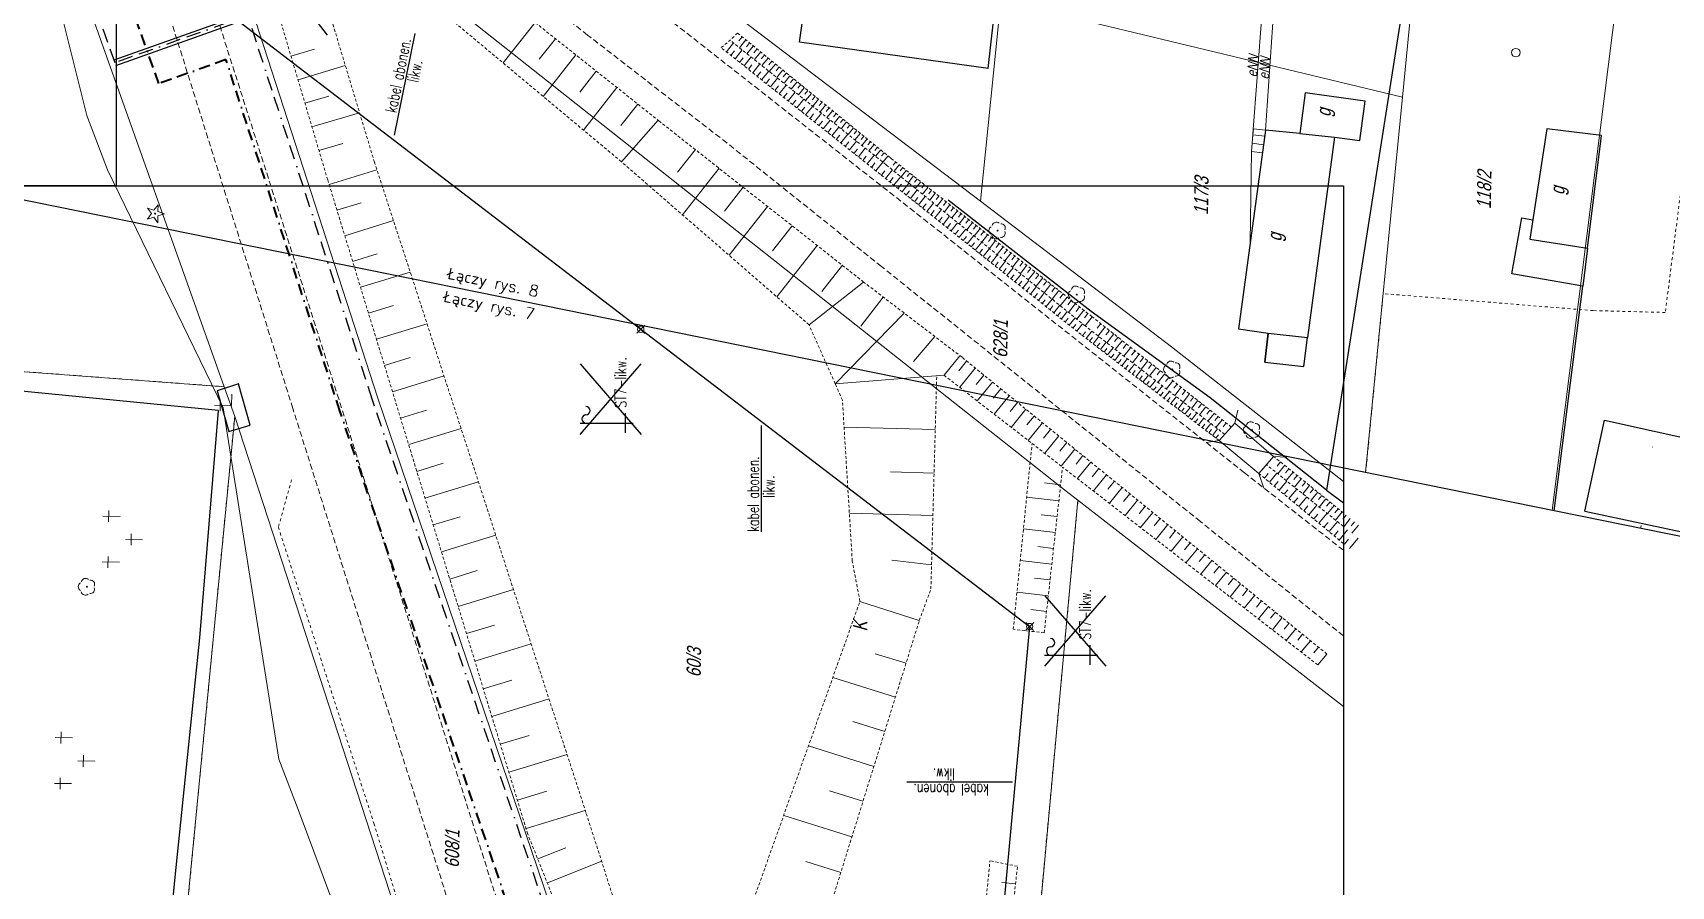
# Model space of a CAD drawing. Header units: millimetres. Extents: x 4848043 to 9699780, y 5827542 to 11659147.
# Drawn here: x 4849256.3 to 4849542.7, y 5829404.8 to 5829553.8 of the extents above; entities that cross this region are included whole.
import ezdxf
from ezdxf.enums import TextEntityAlignment as Align

# ---------------------------------------------------------------- set-up
doc = ezdxf.new("R2010")
doc.units = ezdxf.units.MM
doc.header["$MEASUREMENT"] = 0
for name, pattern in [('0', [0]), ('BORDER', [1.75, 0.5, -0.25, 0.5, -0.25, 0, -0.25]), ('GUZ', [1, 0.5, -0.5]), ('KOR', [1, 0.5, -0.5]), ('KOU', [1.5, 1, -0.5]), ('SCH', [0]), ('UPE', [0]), ('UPW', [0]), ('WSQ', [0.85, 0.5, -0.35])]:
    doc.linetypes.add(name, pattern=pattern)
doc.layers.get('0').update_dxf_attribs({"lineweight": 18})
for name, color, linetype, lineweight in [('EBTPO_L_6', 9, '0', 18), ('EBUOA_T_1', 251, '0', 25), ('EBUPP_L_3', 6, '0', 25), ('EDZPD_L_0', 251, '0', 18), ('EDZTD_T_0', 7, '0', 25), ('EUZOU_T_0', 251, '0', 18), ('EUZPU_L_3', 250, 'KOR', 18), ('EUZPU_L_4', 251, 'GUZ', 18), ('SDRPK_L_1', 7, 'KOU', 18), ('SDRPK_L_1_nowa_powiatówka', 7, 'KOU', 18), ('SDRPT_L_2', 7, '0', 18), ('SZAPM_T_0', 251, '0', 18), ('SZCTC_T_0', 251, '0', 18), ('SZZPZ_T_0', 251, '0', 15), ('TEL kable doziemne proj.', 32, 'BORDER', 30), ('TEL rury', 6, 'Continuous', 30), ('TES kable doziemne proj.', 4, 'BORDER', 40), ('UEEOO_T_0', 251, '0', 18), ('UEEPON_L_0', 14, 'UPE', 18), ('UKKPA_T_4', 251, '0', 18), ('UTTPA_T_2', 34, '0', 18), ('UWWPO_L_0', 162, 'UPW', 18), ('WUKPS_L_1', 251, '0', 18), ('WUKPS_L_2', 251, '0', 18)]:
    doc.layers.add(name, color=color, linetype=linetype, lineweight=lineweight)
for name, color, linetype in [('NR-RYS @ 1', 7, 'Continuous'), ('SZOPO_L_0', 251, 'BGS'), ('TES kable napow. likw.', 9, 'LIN_NAPOW_LIKW'), ('TES rury', 6, 'Continuous'), ('TES zakończenia likwidowane', 9, 'Continuous')]:
    doc.layers.add(name, color=color, linetype=linetype)
doc.layers.add('RYS layout', color=7, linetype='Continuous', lineweight=30, plot=False)
doc.styles.add('ROMANS', font='simplex.shx')
doc.styles.add('Simplex2', font='simplex.shx', dxfattribs={"width": 0.7})
doc.styles.get("Standard").update_dxf_attribs({"font": 'txt', "width": 0.8, "oblique": 15})
doc.linetypes.add('BGS', pattern='A,2.5,[133,ltypeshp.shx,S=0.2,R=0,X=0,Y=0],2.5', length=5)
doc.linetypes.add('LIN_NAPOW_LIKW', pattern='A,0.0001,[131,ltypeshp.shx,S=0.1,R=20,X=0.34023,Y=-0.12817],-0.1,[131,ltypeshp.shx,S=0.1,R=200,X=0.35977,Y=0.12817],-0.3,[135,l_napow.shx,S=0.1,R=0,X=-0.4,Y=0],-0.2,[135,l_napow.shx,S=0.1,R=180,X=0.2,Y=0],-0.2', length=0.8001)

# ---------------------------------------------------------------- blocks, each defined once
blk = doc.blocks.new('KRZ')
at = {"color": 0}
for p, q in [((0, 1.5), (0, 0)), ((-0.5, 1), (0.5, 1)), ((0, 0), (1, 0))]:
    blk.add_line(p, q, dxfattribs=at)
blk = doc.blocks.new('CHR')
at = {"color": 0}
for p, q in [((-2.030695, 1.50943), (-2.030695, 0.00943)), ((1.969305, 1.50943), (1.969305, 0.00943)), ((-2.530695, 1.00943), (-1.530695, 1.00943)), ((1.469305, 1.00943), (2.469305, 1.00943)), ((-0.530695, -0.99057), (0.469305, -0.99057)), ((-0.030695, -0.49057), (-0.030695, -1.99057))]:
    blk.add_line(p, q, dxfattribs=at)
blk = doc.blocks.new('DIG')
at = {"color": 0}
for p, q in [((-0.78225, -0.26495), (-0.3012, 0.09375)), ((-0.4937, 0.6621), (-0.0039, 0.31545)), ((-0.3012, 0.09375), (-0.4937, 0.6621)), ((-0.0039, 0.31545), (0.4771, 0.67415)), ((0.4771, 0.67415), (0.2988, 0.1012)), ((0.2988, 0.1012), (0.7886, -0.24545)), ((-0.18225, -0.2575), (-0.78225, -0.26495)), ((0.01025, -0.82585), (-0.18225, -0.2575)), ((0.1886, -0.2529), (0.01025, -0.82585)), ((0.7886, -0.24545), (0.1886, -0.2529))]:
    blk.add_line(p, q, dxfattribs=at)
blk.add_circle((0, 0), 0.045, dxfattribs=at)
blk = doc.blocks.new('DLI')
at = {"color": 0}
blk.add_circle((0, 0), 0.045, dxfattribs=at)
for centre, start, end in [((-0.357, 0.116), 102.488, 221.918), ((0, 0.375), 30.487, 149.918), ((0.357, 0.116), -41.514, 77.916), ((-0.22, -0.303), 174.489, 293.916), ((0.22, -0.303), -113.512, 5.915)]:
    blk.add_arc(centre, 0.375, start, end, dxfattribs=at)
blk = doc.blocks.new('UKK')
at = {"color": 0}
blk.add_circle((0, 0), 0.375, dxfattribs=at)
blk = doc.blocks.new('SLS')
at = {"color": 0}
blk.add_circle((0, 0), 0.25, dxfattribs=at)
blk.add_circle((0, 0), 0.25, dxfattribs=at)

msp = doc.modelspace()

# ---------------------------------------------------------------- linework, layer by layer
at = {"layer": 'EBTPO_L_6', "linetype": '0'}
for p, q in [((4849469.41, 5829534.56), (4849469.54, 5829536)), ((4849469.54, 5829536), (4849469.62, 5829537.08)), ((4849469.62, 5829537.08), (4849469.62, 5829537.08)), ((4849469.29, 5829533.12), (4849469.41, 5829534.56))]:
    msp.add_line(p, q, dxfattribs=at)
at = {"layer": 'EBTPO_L_6', "linetype": 'SCH'}
for p, q in [((4849469.54, 5829536), (4849471.6, 5829535.82)), ((4849469.62, 5829537.08), (4849471.74, 5829536.84)), ((4849471.2, 5829532.91), (4849469.29, 5829533.12)), ((4849471.39, 5829534.29), (4849469.41, 5829534.56))]:
    msp.add_line(p, q, dxfattribs=at)
at = {"layer": 'EBUPP_L_3', "linetype": '0'}
for p, q in [((4849390.32, 5829552.2), (4849392.45, 5829567.52)), ((4849423.26, 5829547.63), (4849424.97, 5829563)), ((4849423.26, 5829547.63), (4849390.32, 5829552.2)), ((4849478.69, 5829543.34), (4849477.75, 5829536.27)), ((4849489.15, 5829541.93), (4849478.69, 5829543.34)), ((4849488.23, 5829535.04), (4849489.15, 5829541.93)), ((4849471.74, 5829536.84), (4849467.02, 5829502.14)), ((4849477.75, 5829536.27), (4849471.74, 5829536.84)), ((4849477.75, 5829536.27), (4849483.8, 5829535.64)), ((4849483.8, 5829535.64), (4849479.11, 5829500.62)), ((4849483.8, 5829535.64), (4849488.23, 5829535.04)), ((4849520.93, 5829537.1), (4849517.96, 5829517.79)), ((4849530.45, 5829535.93), (4849520.93, 5829537.1)), ((4849528.04, 5829516.23), (4849530.45, 5829535.93)), ((4849517.96, 5829517.79), (4849528.04, 5829516.23)), ((4849467.02, 5829502.14), (4849472.22, 5829501.42)), ((4849472.22, 5829501.42), (4849471.65, 5829496.33)), ((4849471.65, 5829496.33), (4849472.22, 5829501.42)), ((4849472.22, 5829501.42), (4849479.11, 5829500.62)), ((4849478.42, 5829495.57), (4849479.11, 5829500.62)), ((4849471.65, 5829496.33), (4849478.42, 5829495.57)), ((4849527.54, 5829470.33), (4849530.98, 5829486.19)), ((4849530.98, 5829486.19), (4849552.98, 5829481.3)), ((4849527.54, 5829470.33), (4849549.58, 5829465.58))]:
    msp.add_line(p, q, dxfattribs=at)
at = {"layer": 'EDZPD_L_0', "linetype": '0'}
for p, q in [((4849289.75, 5829492.04), (4849240.62, 5829630.04)), ((4849501.31, 5829599.96), (4849495.68, 5829542.59)), ((4849282.22, 5829595.99), (4849316.61, 5829490.02)), ((4849283.09, 5829595.3), (4849436.9, 5829473.81)), ((4849537.17, 5829591.8), (4849521.86, 5829470.42)), ((4849421.93, 5829524.43), (4849370.12, 5829563.8)), ((4849425.47, 5829559.51), (4849421.93, 5829524.43)), ((4849495.68, 5829542.59), (4849425.47, 5829559.51)), ((4849489.25, 5829477.03), (4849495.68, 5829542.59)), ((4849455.34, 5829499.03), (4849421.93, 5829524.43)), ((4849161.3, 5829501.71), (4849289.75, 5829492.04)), ((4849485.36, 5829475.49), (4849455.34, 5829499.03)), ((4849289.75, 5829492.04), (4849291.59, 5829486.85)), ((4849316.61, 5829490.02), (4849414.08, 5829203.46)), ((4849291.59, 5829486.85), (4849256.76, 5829127.13)), ((4849291.59, 5829486.85), (4849354.48, 5829294.09)), ((4849414.08, 5829203.46), (4849438.96, 5829472.23)), ((4849436.9, 5829473.81), (4849438.96, 5829472.23)), ((4849438.96, 5829472.23), (4849485.36, 5829436.18))]:
    msp.add_line(p, q, dxfattribs=at)
at = {"layer": 'EUZPU_L_3', "linetype": 'KOR'}
for p, q in [((4849301.52, 5829475.79), (4849299.21, 5829467.51)), ((4849299.21, 5829467.51), (4849315.91, 5829415.8)), ((4849315.91, 5829415.8), (4849328.42, 5829374.87))]:
    msp.add_line(p, q, dxfattribs=at)
at = {"layer": 'EUZPU_L_4', "linetype": 'GUZ'}
for p, q in [((4849544.25, 5829525.56), (4849541.62, 5829505.01)), ((4849492.31, 5829508.29), (4849489.25, 5829477.03)), ((4849529.04, 5829505.33), (4849492.31, 5829508.29)), ((4849541.62, 5829505.01), (4849529.04, 5829505.33)), ((4849289.75, 5829492.04), (4849161.3, 5829501.71)), ((4849256.76, 5829127.13), (4849291.59, 5829486.85)), ((4849539.36, 5829481.54), (4849539.36, 5829481.48)), ((4849414.08, 5829203.46), (4849438.96, 5829472.23)), ((4849537.31, 5829467.29), (4849537.44, 5829468.2))]:
    msp.add_line(p, q, dxfattribs=at)
at = {"layer": 'RYS layout'}
for points in [[(4849270.89, 5829527.13), (4848660.89, 5829527.13), (4848660.89, 5829812.13), (4849270.89, 5829812.13)], [(4849812.06, 5829411.56), (4849214.23, 5829532.82), (4849270.89, 5829812.13), (4849868.72, 5829690.87)], [(4849200.36, 5829127.13), (4849200.36, 5829527.13), (4849485.36, 5829527.13), (4849485.36, 5829127.13)]]:
    msp.add_lwpolyline(points, close=True, dxfattribs=at)
at = {"layer": 'SDRPK_L_1', "linetype": 'KOU'}
for p, q in [((4849353.27, 5829553.44), (4849317.78, 5829582.07)), ((4849415.09, 5829518.89), (4849353.66, 5829567.07)), ((4849377.6, 5829534.62), (4849353.27, 5829553.44)), ((4849404.62, 5829513.03), (4849377.6, 5829534.62)), ((4849468.07, 5829477), (4849415.09, 5829518.89)), ((4849430.93, 5829492.02), (4849404.62, 5829513.03)), ((4849460.37, 5829468.49), (4849430.93, 5829492.02)), ((4849485.36, 5829463.49), (4849468.07, 5829477)), ((4849485.36, 5829448.53), (4849460.37, 5829468.49))]:
    msp.add_line(p, q, dxfattribs=at)
at = {"layer": 'SDRPK_L_1_nowa_powiatówka', "linetype": 'KOU'}
for p, q in [((4849278.48, 5829587.96), (4849309.51, 5829490.71)), ((4849301.74, 5829488.25), (4849271.04, 5829585.91)), ((4849309.51, 5829490.71), (4849340.63, 5829392.22)), ((4849333.07, 5829388.91), (4849301.74, 5829488.25))]:
    msp.add_line(p, q, dxfattribs=at)
at = {"layer": 'SDRPT_L_2', "linetype": '0'}
for p, q in [((4849466.38, 5829485.69), (4849466.92, 5829487.94)), ((4849466.38, 5829485.69), (4849463.65, 5829482.62)), ((4849473.16, 5829479.88), (4849466.38, 5829485.69)), ((4849463.65, 5829482.62), (4849461.38, 5829482.28)), ((4849463.65, 5829482.62), (4849470.58, 5829476.89)), ((4849470.58, 5829476.89), (4849473.16, 5829479.88)), ((4849473.16, 5829479.88), (4849475.5, 5829479.72)), ((4849470.58, 5829476.89), (4849471.46, 5829474.33))]:
    msp.add_line(p, q, dxfattribs=at)
at = {"layer": 'SZOPO_L_0', "linetype": 'BGS'}
for p, q in [((4849495.66, 5829558.34), (4849486.77, 5829501.71)), ((4849441.25, 5829505.2), (4849416.27, 5829524.61)), ((4849514.81, 5829511.77), (4849516.53, 5829521.52)), ((4849516.53, 5829521.52), (4849518.48, 5829521.16)), ((4849528.04, 5829516.23), (4849527.2, 5829509.61)), ((4849527.2, 5829509.61), (4849514.81, 5829511.77)), ((4849522.2, 5829470.35), (4849527.2, 5829509.61)), ((4849462.08, 5829490.08), (4849441.25, 5829505.2)), ((4849486.77, 5829501.71), (4849482.43, 5829473.98)), ((4849288.77, 5829487.9), (4849238.21, 5829492.84)), ((4849292.24, 5829492.54), (4849288.53, 5829491.32)), ((4849294.29, 5829485.32), (4849292.24, 5829492.54)), ((4849288.53, 5829491.32), (4849290.57, 5829484.24)), ((4849482.43, 5829473.98), (4849462.08, 5829490.08)), ((4849285.46, 5829448.19), (4849288.77, 5829487.9)), ((4849290.57, 5829484.24), (4849294.29, 5829485.32)), ((4849482.43, 5829473.98), (4849485.36, 5829471.75)), ((4849281.16, 5829406.36), (4849285.46, 5829448.19)), ((4849276.88, 5829360.45), (4849281.16, 5829406.36))]:
    msp.add_line(p, q, dxfattribs=at)
at = {"layer": 'TEL kable doziemne proj.', "ltscale": 5}
for p, q in [((4849363.28, 5829502.78), (4849361.84, 5829501.39)), ((4849363.25, 5829501.36), (4849361.86, 5829502.8)), ((4849431.24, 5829450.86), (4849429.8, 5829449.47)), ((4849431.22, 5829449.44), (4849429.83, 5829450.88))]:
    msp.add_line(p, q, dxfattribs=at)
msp.add_lwpolyline([(4849411.83, 5829222.49), (4849405.57, 5829225.36), (4849315.67, 5829489.71), (4849293.86, 5829556.88), (4849270.67, 5829548.62), (4849241.47, 5829630.64), (4849213.15, 5829653.85), (4849208.31, 5829656.84), (4849204.7, 5829660.61), (4849200.15, 5829663.7), (4849206.26, 5829690.76)], dxfattribs=at)
at = {"layer": 'TEL rury'}
for p, q in [((4849270.5, 5829549.1), (4849293.7, 5829557.35)), ((4849270.83, 5829548.15), (4849294.03, 5829556.41))]:
    msp.add_line(p, q, dxfattribs=at)
at = {"layer": 'TES kable doziemne proj.', "ltscale": 4}
msp.add_lwpolyline([(4849404.8, 5829222.25), (4849399.46, 5829224.7), (4849309.97, 5829487.81), (4849290.06, 5829549.16), (4849278.33, 5829544.98), (4849246.56, 5829634.22), (4849216.65, 5829658.75), (4849212.11, 5829661.55), (4849208.59, 5829665.22), (4849206.9, 5829666.36), (4849209.94, 5829679.83), (4849199.26, 5829683.74), (4849187.77, 5829687.27), (4849185.37, 5829689.08), (4849178.32, 5829690.8)], dxfattribs=at)
at = {"layer": 'TES kable napow. likw.', "ltscale": 5}
for p, q in [((4849291.87, 5829556.17), (4849362.56, 5829502.08)), ((4849362.56, 5829502.08), (4849430.52, 5829450.16)), ((4849430.52, 5829450.16), (4849422.47, 5829364.19))]:
    msp.add_line(p, q, dxfattribs=at)
at = {"layer": 'TES rury', "linetype": 'Continuous'}
for p, q in [((4849297.82, 5829566.34), (4849307.76, 5829553.46)), ((4849323.06, 5829553.74), (4849319.46, 5829535.97)), ((4849351.98, 5829483.72), (4849362.62, 5829496.03)), ((4849351.98, 5829496.03), (4849362.62, 5829483.72)), ((4849383.62, 5829485.24), (4849383.62, 5829466.68)), ((4849433.18, 5829443.21), (4849443.82, 5829455.51)), ((4849433.18, 5829455.51), (4849443.82, 5829443.21)), ((4849409.05, 5829423.05), (4849427.53, 5829423.05))]:
    msp.add_line(p, q, dxfattribs=at)
at = {"layer": 'TES zakończenia likwidowane', "color": 0, "linetype": 'Continuous'}
for p, q in [((4849359.84, 5829487.4), (4849359.84, 5829483.98)), ((4849351.94, 5829485.69), (4849361.24, 5829485.69)), ((4849441.05, 5829446.89), (4849441.05, 5829443.47)), ((4849433.14, 5829445.18), (4849442.45, 5829445.18))]:
    msp.add_line(p, q, dxfattribs=at)
for centre, start, end in [((4849352.98, 5829486.41), 90, 270), ((4849352.98, 5829487.85), 270, 90), ((4849434.18, 5829445.9), 90, 270), ((4849434.18, 5829447.34), 270, 90)]:
    msp.add_arc(centre, 0.721, start, end, dxfattribs=at)
at = {"layer": 'UEEPON_L_0', "linetype": 'UPE'}
for p, q in [((4849471.63, 5829563.61), (4849469.29, 5829533.12)), ((4849471.74, 5829536.84), (4849473.57, 5829563.47)), ((4849469.29, 5829533.12), (4849469.09, 5829517.3))]:
    msp.add_line(p, q, dxfattribs=at)
at = {"layer": 'UWWPO_L_0', "linetype": 'UPW'}
for p, q in [((4849265.73, 5829539.42), (4849257.62, 5829571.79)), ((4849269.36, 5829529.93), (4849265.73, 5829539.42)), ((4849289.54, 5829488.38), (4849269.36, 5829529.93)), ((4849299.31, 5829427), (4849289.54, 5829488.38)), ((4849302.65, 5829418.18), (4849299.31, 5829427)), ((4849323.73, 5829362.09), (4849302.65, 5829418.18))]:
    msp.add_line(p, q, dxfattribs=at)
at = {"layer": 'WUKPS_L_1', "linetype": '0'}
for p, q in [((4849344.11, 5829555.62), (4849338.5, 5829548.58)), ((4849347.64, 5829552.82), (4849344.82, 5829549.25)), ((4849380.27, 5829553.15), (4849379.7, 5829552.44)), ((4849380.92, 5829552.6), (4849379.8, 5829551.24)), ((4849301.42, 5829549.78), (4849305.54, 5829551.01)), ((4849351.21, 5829549.97), (4849345.48, 5829542.75)), ((4849377.52, 5829550.52), (4849378.75, 5829552.08)), ((4849378.29, 5829549.91), (4849378.91, 5829550.7)), ((4849379.06, 5829549.3), (4849380.29, 5829550.85)), ((4849380.6, 5829548.07), (4849381.83, 5829549.63)), ((4849381.57, 5829552.07), (4849381.02, 5829551.4)), ((4849382.22, 5829551.54), (4849381.12, 5829550.2)), ((4849382.87, 5829551.03), (4849382.32, 5829550.34)), ((4849383.52, 5829550.5), (4849382.42, 5829549.16)), ((4849384.18, 5829549.96), (4849383.62, 5829549.29)), ((4849302.65, 5829545.66), (4849310.91, 5829548.11)), ((4849354.78, 5829547.13), (4849351.89, 5829543.48)), ((4849379.83, 5829548.68), (4849380.45, 5829549.47)), ((4849381.37, 5829547.47), (4849381.98, 5829548.24)), ((4849382.14, 5829546.86), (4849383.37, 5829548.4)), ((4849382.91, 5829546.25), (4849383.52, 5829547.02)), ((4849383.68, 5829545.63), (4849384.91, 5829547.17)), ((4849384.81, 5829549.43), (4849383.72, 5829548.11)), ((4849385.46, 5829548.92), (4849384.91, 5829548.25)), ((4849386.09, 5829548.39), (4849385.02, 5829547.09)), ((4849386.74, 5829547.88), (4849386.21, 5829547.23)), ((4849387.37, 5829547.37), (4849386.31, 5829546.05)), ((4849388, 5829546.84), (4849387.47, 5829546.18)), ((4849358.39, 5829544.28), (4849352.52, 5829536.87)), ((4849384.45, 5829545.02), (4849385.06, 5829545.79)), ((4849385.22, 5829544.4), (4849386.44, 5829545.94)), ((4849385.99, 5829543.79), (4849386.6, 5829544.56)), ((4849386.75, 5829543.18), (4849387.98, 5829544.72)), ((4849388.63, 5829546.32), (4849387.59, 5829545.04)), ((4849389.26, 5829545.81), (4849388.75, 5829545.16)), ((4849389.89, 5829545.3), (4849388.85, 5829544.02)), ((4849390.52, 5829544.79), (4849390.01, 5829544.16)), ((4849391.16, 5829544.28), (4849390.11, 5829543.02)), ((4849303.85, 5829541.54), (4849308.01, 5829542.76)), ((4849362.02, 5829541.4), (4849359.05, 5829537.65)), ((4849387.52, 5829542.56), (4849388.14, 5829543.33)), ((4849388.29, 5829541.95), (4849389.52, 5829543.49)), ((4849389.06, 5829541.34), (4849389.68, 5829542.1)), ((4849389.83, 5829540.72), (4849391.06, 5829542.26)), ((4849391.77, 5829543.77), (4849391.25, 5829543.14)), ((4849392.4, 5829543.26), (4849391.37, 5829542.01)), ((4849391.37, 5829539.51), (4849392.6, 5829541.03)), ((4849393.01, 5829542.75), (4849392.52, 5829542.13)), ((4849393.64, 5829542.25), (4849392.64, 5829541.01)), ((4849394.25, 5829541.74), (4849393.76, 5829541.13)), ((4849394.86, 5829541.23), (4849393.88, 5829540.03)), ((4849305.08, 5829537.41), (4849313.4, 5829539.89)), ((4849365.59, 5829538.57), (4849359.16, 5829531.33)), ((4849366.12, 5829538.14), (4849365.59, 5829538.57)), ((4849390.6, 5829540.11), (4849391.21, 5829540.88)), ((4849392.14, 5829538.9), (4849392.75, 5829539.67)), ((4849392.91, 5829538.29), (4849394.14, 5829539.82)), ((4849393.68, 5829537.67), (4849394.29, 5829538.44)), ((4849394.45, 5829537.06), (4849395.65, 5829538.6)), ((4849395.49, 5829540.74), (4849394.98, 5829540.13)), ((4849396.1, 5829540.25), (4849395.1, 5829539.03)), ((4849396.71, 5829539.74), (4849396.22, 5829539.15)), ((4849397.31, 5829539.25), (4849396.34, 5829538.05)), ((4849397.92, 5829538.76), (4849397.45, 5829538.17)), ((4849398.53, 5829538.27), (4849397.57, 5829537.08)), ((4849395.22, 5829536.45), (4849395.81, 5829537.21)), ((4849395.97, 5829535.83), (4849397.19, 5829537.37)), ((4849396.73, 5829535.24), (4849397.35, 5829535.99)), ((4849397.5, 5829534.62), (4849398.73, 5829536.14)), ((4849399.14, 5829537.76), (4849398.65, 5829537.18)), ((4849399.73, 5829537.26), (4849398.79, 5829536.1)), ((4849400.34, 5829536.77), (4849399.87, 5829536.2)), ((4849400.93, 5829536.3), (4849399.99, 5829535.14)), ((4849401.53, 5829535.81), (4849401.06, 5829535.24)), ((4849402.14, 5829535.32), (4849401.2, 5829534.18)), ((4849306.31, 5829533.27), (4849310.49, 5829534.52)), ((4849372.1, 5829533.46), (4849368.97, 5829529.49)), ((4849398.27, 5829534.01), (4849398.89, 5829534.78)), ((4849399.04, 5829533.4), (4849400.27, 5829534.93)), ((4849399.81, 5829532.78), (4849400.43, 5829533.55)), ((4849400.58, 5829532.17), (4849401.79, 5829533.71)), ((4849402.1, 5829530.96), (4849403.33, 5829532.48)), ((4849402.73, 5829534.83), (4849402.26, 5829534.28)), ((4849403.32, 5829534.36), (4849402.4, 5829533.22)), ((4849403.91, 5829533.87), (4849403.44, 5829533.32)), ((4849404.5, 5829533.4), (4849403.58, 5829532.28)), ((4849405.07, 5829532.91), (4849404.62, 5829532.36)), ((4849308.08, 5829527.34), (4849316.45, 5829529.91)), ((4849376.24, 5829530.18), (4849369.86, 5829522.06)), ((4849401.35, 5829531.57), (4849401.94, 5829532.32)), ((4849402.87, 5829530.35), (4849403.48, 5829531.12)), ((4849403.64, 5829529.73), (4849404.85, 5829531.27)), ((4849404.6, 5829528.98), (4849405.22, 5829529.73)), ((4849405.78, 5829532.34), (4849404.85, 5829531.27)), ((4849405.33, 5829528.38), (4849406.54, 5829529.9)), ((4849406.45, 5829531.8), (4849405.78, 5829532.34)), ((4849407.11, 5829531.29), (4849406.66, 5829530.72)), ((4849407.72, 5829530.8), (4849406.84, 5829529.68)), ((4849408.35, 5829530.31), (4849407.9, 5829529.74)), ((4849408.96, 5829529.82), (4849408.06, 5829528.67)), ((4849380.46, 5829526.87), (4849377.19, 5829522.7)), ((4849406.06, 5829527.81), (4849406.66, 5829528.56)), ((4849406.77, 5829527.24), (4849407.98, 5829528.74)), ((4849407.5, 5829526.66), (4849408.1, 5829527.41)), ((4849408.23, 5829526.09), (4849409.42, 5829527.57)), ((4849409.59, 5829529.33), (4849409.14, 5829528.76)), ((4849410.22, 5829528.84), (4849409.3, 5829527.67)), ((4849410.85, 5829528.34), (4849410.38, 5829527.75)), ((4849411.48, 5829527.83), (4849410.54, 5829526.67)), ((4849412.12, 5829527.34), (4849411.65, 5829526.75)), ((4849412.75, 5829526.85), (4849411.81, 5829525.65)), ((4849309.44, 5829522.89), (4849313.66, 5829524.18)), ((4849408.94, 5829525.5), (4849409.54, 5829526.25)), ((4849409.67, 5829524.93), (4849410.86, 5829526.42)), ((4849410.38, 5829524.35), (4849410.98, 5829525.1)), ((4849411.11, 5829523.78), (4849412.28, 5829525.26)), ((4849411.82, 5829523.23), (4849412.42, 5829523.96)), ((4849412.53, 5829522.65), (4849413.7, 5829524.11)), ((4849413.38, 5829526.34), (4849412.91, 5829525.75)), ((4849414.03, 5829525.85), (4849413.07, 5829524.62)), ((4849414.66, 5829525.34), (4849414.19, 5829524.72)), ((4849415.31, 5829524.82), (4849414.33, 5829523.6)), ((4849415.94, 5829524.31), (4849415.47, 5829523.7)), ((4849416.59, 5829523.8), (4849415.61, 5829522.56)), ((4849310.82, 5829518.41), (4849319.35, 5829521.04)), ((4849384.72, 5829523.53), (4849378.01, 5829514.99)), ((4849413.24, 5829522.08), (4849413.84, 5829522.81)), ((4849413.97, 5829521.51), (4849415.12, 5829522.97)), ((4849414.68, 5829520.94), (4849415.26, 5829521.67)), ((4849415.39, 5829520.38), (4849416.54, 5829521.82)), ((4849417.24, 5829523.29), (4849416.75, 5829522.68)), ((4849417.9, 5829522.78), (4849416.91, 5829521.52)), ((4849418.55, 5829522.27), (4849418.06, 5829521.64)), ((4849419.22, 5829521.75), (4849418.19, 5829520.47)), ((4849419.87, 5829521.24), (4849419.36, 5829520.59)), ((4849389.02, 5829520.13), (4849385.59, 5829515.75)), ((4849416.1, 5829519.81), (4849416.68, 5829520.54)), ((4849416.79, 5829519.26), (4849417.94, 5829520.68)), ((4849417.5, 5829518.68), (4849418.08, 5829519.39)), ((4849418.21, 5829518.13), (4849419.34, 5829519.55)), ((4849418.92, 5829517.56), (4849419.48, 5829518.27)), ((4849420.54, 5829520.71), (4849419.52, 5829519.41)), ((4849419.61, 5829517.01), (4849420.74, 5829518.43)), ((4849421.19, 5829520.2), (4849420.68, 5829519.53)), ((4849421.86, 5829519.67), (4849420.82, 5829518.35)), ((4849422.53, 5829519.13), (4849422, 5829518.48)), ((4849423.2, 5829518.62), (4849422.16, 5829517.28)), ((4849423.87, 5829518.09), (4849423.34, 5829517.42)), ((4849312.18, 5829513.92), (4849316.49, 5829515.25)), ((4849393.38, 5829516.69), (4849386.34, 5829507.74)), ((4849420.32, 5829516.45), (4849420.88, 5829517.14)), ((4849421.01, 5829515.88), (4849422.14, 5829517.3)), ((4849421.72, 5829515.33), (4849422.28, 5829516.04)), ((4849422.41, 5829514.78), (4849423.52, 5829516.18)), ((4849424.54, 5829517.56), (4849423.48, 5829516.2)), ((4849425.21, 5829517.03), (4849424.68, 5829516.34)), ((4849425.9, 5829516.49), (4849424.82, 5829515.11)), ((4849426.57, 5829515.94), (4849426.04, 5829515.25)), ((4849427.27, 5829515.41), (4849426.18, 5829514.03)), ((4849397.8, 5829513.24), (4849394.2, 5829508.64)), ((4849423.1, 5829514.22), (4849423.66, 5829514.91)), ((4849423.79, 5829513.67), (4849424.9, 5829515.05)), ((4849424.48, 5829513.12), (4849425.04, 5829513.81)), ((4849425.19, 5829512.57), (4849426.28, 5829513.95)), ((4849425.88, 5829512.01), (4849426.42, 5829512.7)), ((4849426.55, 5829511.46), (4849427.66, 5829512.82)), ((4849427.96, 5829514.88), (4849427.4, 5829514.17)), ((4849428.65, 5829514.32), (4849427.54, 5829512.92)), ((4849429.34, 5829513.79), (4849428.78, 5829513.08)), ((4849430.03, 5829513.24), (4849428.9, 5829511.82)), ((4849430.72, 5829512.69), (4849430.16, 5829511.98)), ((4849313.58, 5829509.42), (4849322.25, 5829512.06)), ((4849401.51, 5829510.31), (4849391.96, 5829502.86)), ((4849401.51, 5829510.31), (4849391.96, 5829502.86)), ((4849427.25, 5829510.91), (4849427.8, 5829511.6)), ((4849427.94, 5829510.38), (4849429.02, 5829511.72)), ((4849428.63, 5829509.82), (4849429.16, 5829510.5)), ((4849429.32, 5829509.27), (4849430.38, 5829510.61)), ((4849431.43, 5829512.15), (4849430.28, 5829510.7)), ((4849430.68, 5829508.19), (4849431.74, 5829509.53)), ((4849432.12, 5829511.6), (4849431.55, 5829510.87)), ((4849432.83, 5829511.05), (4849431.66, 5829509.57)), ((4849433.52, 5829510.48), (4849432.95, 5829509.75)), ((4849434.23, 5829509.92), (4849433.06, 5829508.45)), ((4849404.93, 5829507.7), (4849401, 5829502.63)), ((4849429.99, 5829508.74), (4849430.52, 5829509.41)), ((4849431.35, 5829507.66), (4849431.88, 5829508.31)), ((4849432.04, 5829507.1), (4849433.08, 5829508.42)), ((4849432.71, 5829506.57), (4849433.24, 5829507.22)), ((4849433.38, 5829506.02), (4849434.44, 5829507.34)), ((4849434.94, 5829509.37), (4849434.37, 5829508.62)), ((4849435.65, 5829508.82), (4849434.48, 5829507.3)), ((4849436.38, 5829508.25), (4849435.77, 5829507.5)), ((4849437.09, 5829507.69), (4849435.88, 5829506.15)), ((4849437.8, 5829507.12), (4849437.21, 5829506.35)), ((4849314.96, 5829504.87), (4849319.34, 5829506.21)), ((4849408.58, 5829504.91), (4849396.53, 5829492.57)), ((4849434.07, 5829505.49), (4849434.58, 5829506.14)), ((4849434.74, 5829504.95), (4849435.78, 5829506.26)), ((4849435.41, 5829504.42), (4849435.92, 5829505.07)), ((4849436.08, 5829503.89), (4849437.1, 5829505.17)), ((4849436.75, 5829503.34), (4849437.26, 5829503.99)), ((4849438.53, 5829506.55), (4849437.32, 5829505.01)), ((4849437.42, 5829502.81), (4849438.45, 5829504.09)), ((4849439.26, 5829505.97), (4849438.65, 5829505.2)), ((4849439.97, 5829505.4), (4849438.74, 5829503.84)), ((4849440.7, 5829504.83), (4849440.09, 5829504.06)), ((4849441.43, 5829504.26), (4849440.2, 5829502.68)), ((4849316.36, 5829500.33), (4849325.21, 5829503.03)), ((4849438.09, 5829502.27), (4849438.6, 5829502.93)), ((4849438.76, 5829501.74), (4849439.77, 5829503.02)), ((4849439.77, 5829500.94), (4849440.26, 5829501.6)), ((4849440.4, 5829500.47), (4849441.38, 5829501.76)), ((4849442.95, 5829503.07), (4849442.33, 5829502.28)), ((4849443.7, 5829502.47), (4849442.47, 5829500.92)), ((4849444.45, 5829501.88), (4849443.83, 5829501.09)), ((4849445.22, 5829501.27), (4849443.99, 5829499.73)), ((4849413.96, 5829500.8), (4849410.21, 5829496.45)), ((4849441.01, 5829499.98), (4849441.52, 5829500.63)), ((4849441.64, 5829499.51), (4849442.63, 5829500.79)), ((4849442.28, 5829499.02), (4849442.77, 5829499.67)), ((4849442.91, 5829498.55), (4849443.87, 5829499.81)), ((4849443.52, 5829498.08), (4849444.01, 5829498.71)), ((4849444.15, 5829497.59), (4849445.11, 5829498.85)), ((4849445.97, 5829500.67), (4849445.35, 5829499.92)), ((4849446.72, 5829500.08), (4849445.49, 5829498.56)), ((4849447.44, 5829499.51), (4849446.85, 5829498.74)), ((4849448.19, 5829498.91), (4849447.01, 5829497.39)), ((4849448.94, 5829498.32), (4849448.35, 5829497.57)), ((4849317.76, 5829495.76), (4849322.22, 5829497.12)), ((4849418.33, 5829497.46), (4849415.56, 5829494.04)), ((4849419.51, 5829496.53), (4849418.14, 5829494.83)), ((4849421.01, 5829495.3), (4849418.29, 5829491.95)), ((4849444.76, 5829497.11), (4849445.25, 5829497.75)), ((4849445.39, 5829496.64), (4849446.36, 5829497.89)), ((4849446, 5829496.15), (4849446.5, 5829496.78)), ((4849446.64, 5829495.68), (4849447.6, 5829496.94)), ((4849447.25, 5829495.21), (4849447.74, 5829495.82)), ((4849447.86, 5829494.74), (4849448.82, 5829495.98)), ((4849449.69, 5829497.73), (4849448.51, 5829496.23)), ((4849450.42, 5829497.15), (4849449.83, 5829496.4)), ((4849451.17, 5829496.56), (4849449.99, 5829495.08)), ((4849451.9, 5829495.99), (4849451.31, 5829495.24)), ((4849452.63, 5829495.39), (4849451.47, 5829493.93)), ((4849319.16, 5829491.16), (4849328.17, 5829493.92)), ((4849415.56, 5829494.04), (4849396.53, 5829492.57)), ((4849422.5, 5829494.07), (4849421.15, 5829492.42)), ((4849424, 5829492.86), (4849421.32, 5829489.57)), ((4849448.49, 5829494.25), (4849448.96, 5829494.88)), ((4849449.1, 5829493.78), (4849450.05, 5829495.02)), ((4849449.71, 5829493.31), (4849450.19, 5829493.94)), ((4849450.33, 5829492.83), (4849451.29, 5829494.08)), ((4849450.94, 5829492.36), (4849451.41, 5829492.98)), ((4849451.55, 5829491.89), (4849452.49, 5829493.12)), ((4849453.36, 5829494.82), (4849452.79, 5829494.09)), ((4849454.09, 5829494.25), (4849452.95, 5829492.79)), ((4849454.82, 5829493.65), (4849454.25, 5829492.94)), ((4849455.55, 5829493.08), (4849454.41, 5829491.64)), ((4849456.28, 5829492.51), (4849455.71, 5829491.8)), ((4849425.48, 5829491.66), (4849424.15, 5829490.04)), ((4849426.96, 5829490.47), (4849424.34, 5829487.26)), ((4849452.18, 5829491.42), (4849452.63, 5829492.03)), ((4849452.77, 5829490.95), (4849453.72, 5829492.17)), ((4849453.38, 5829490.48), (4849453.86, 5829491.09)), ((4849454, 5829490.03), (4849454.94, 5829491.23)), ((4849454.61, 5829489.56), (4849455.08, 5829490.15)), ((4849455.22, 5829489.09), (4849456.14, 5829490.29)), ((4849457.01, 5829491.94), (4849455.89, 5829490.49)), ((4849457.74, 5829491.36), (4849457.17, 5829490.65)), ((4849458.45, 5829490.79), (4849457.33, 5829489.37)), ((4849459.18, 5829490.22), (4849458.61, 5829489.53)), ((4849459.89, 5829489.66), (4849458.79, 5829488.24)), ((4849320.57, 5829486.55), (4849325.12, 5829487.95)), ((4849428.42, 5829489.28), (4849427.13, 5829487.69)), ((4849429.88, 5829488.1), (4849427.3, 5829484.94)), ((4849431.32, 5829486.91), (4849430.05, 5829485.36)), ((4849455.83, 5829488.62), (4849456.28, 5829489.23)), ((4849456.44, 5829488.14), (4849457.37, 5829489.35)), ((4849457.04, 5829487.69), (4849457.51, 5829488.29)), ((4849457.65, 5829487.22), (4849458.57, 5829488.43)), ((4849458.24, 5829486.75), (4849458.71, 5829487.36)), ((4849458.85, 5829486.3), (4849459.77, 5829487.49)), ((4849460.62, 5829489.09), (4849460.05, 5829488.38)), ((4849461.33, 5829488.52), (4849460.23, 5829487.14)), ((4849462.04, 5829487.96), (4849461.49, 5829487.25)), ((4849462.75, 5829487.39), (4849461.67, 5829486.01)), ((4849463.46, 5829486.84), (4849462.91, 5829486.15)), ((4849321.99, 5829481.92), (4849331.16, 5829484.72)), ((4849414.03, 5829484.54), (4849398.1, 5829484.99)), ((4849432.76, 5829485.75), (4849430.24, 5829482.67)), ((4849434.18, 5829484.58), (4849432.95, 5829483.06)), ((4849459.46, 5829485.83), (4849459.91, 5829486.42)), ((4849460.05, 5829485.38), (4849460.96, 5829486.54)), ((4849460.67, 5829484.91), (4849461.12, 5829485.5)), ((4849461.26, 5829484.46), (4849462.16, 5829485.62)), ((4849461.85, 5829483.99), (4849462.3, 5829484.58)), ((4849462.46, 5829483.54), (4849463.34, 5829484.7)), ((4849464.17, 5829486.27), (4849463.09, 5829484.91)), ((4849464.88, 5829485.71), (4849464.35, 5829485.02)), ((4849435.62, 5829483.44), (4849433.16, 5829480.42)), ((4849437.02, 5829482.29), (4849435.81, 5829480.79)), ((4849438.44, 5829481.14), (4849436.02, 5829478.19)), ((4849463.05, 5829483.07), (4849463.5, 5829483.66)), ((4849323.41, 5829477.26), (4849328.03, 5829478.68)), ((4849439.82, 5829480), (4849438.63, 5829478.54)), ((4849441.22, 5829478.87), (4849438.86, 5829476)), ((4849474.38, 5829478.9), (4849473.77, 5829478.15)), ((4849475.11, 5829478.31), (4849473.9, 5829476.83)), ((4849324.84, 5829472.59), (4849334.18, 5829475.44)), ((4849413.82, 5829476.96), (4849406.18, 5829477.16)), ((4849435.94, 5829474.93), (4849433.11, 5829475.24)), ((4849442.6, 5829477.75), (4849441.43, 5829476.33)), ((4849443.98, 5829476.65), (4849441.67, 5829473.83)), ((4849445.34, 5829475.54), (4849444.19, 5829474.14)), ((4849471.57, 5829476.07), (4849472.22, 5829476.86)), ((4849472.42, 5829475.38), (4849473.73, 5829476.95)), ((4849473.27, 5829474.66), (4849473.94, 5829475.47)), ((4849474.13, 5829473.97), (4849475.46, 5829475.56)), ((4849475.82, 5829477.72), (4849475.23, 5829476.99)), ((4849476.55, 5829477.14), (4849475.34, 5829475.67)), ((4849477.28, 5829476.55), (4849476.67, 5829475.82)), ((4849477.99, 5829475.96), (4849476.8, 5829474.5)), ((4849478.72, 5829475.38), (4849478.13, 5829474.66)), ((4849435.63, 5829472.13), (4849430, 5829472.77)), ((4849446.7, 5829474.44), (4849444.45, 5829471.68)), ((4849448.04, 5829473.33), (4849446.93, 5829471.97)), ((4849449.38, 5829472.25), (4849447.19, 5829469.55)), ((4849474.98, 5829473.25), (4849475.66, 5829474.06)), ((4849475.85, 5829472.54), (4849477.2, 5829474.17)), ((4849476.7, 5829471.82), (4849477.39, 5829472.65)), ((4849477.56, 5829471.1), (4849478.95, 5829472.78)), ((4849479.43, 5829474.79), (4849478.24, 5829473.33)), ((4849480.16, 5829474.22), (4849479.57, 5829473.49)), ((4849480.87, 5829473.65), (4849479.68, 5829472.19)), ((4849481.58, 5829473.05), (4849481.01, 5829472.32)), ((4849482.31, 5829472.48), (4849481.12, 5829471.02)), ((4849413.62, 5829469.55), (4849399.01, 5829469.95)), ((4849435.32, 5829469.36), (4849432.53, 5829469.67)), ((4849450.72, 5829471.16), (4849449.64, 5829469.82)), ((4849452.04, 5829470.08), (4849449.91, 5829467.44)), ((4849478.45, 5829470.39), (4849479.15, 5829471.24)), ((4849479.32, 5829469.67), (4849480.71, 5829471.35)), ((4849480.18, 5829468.94), (4849480.9, 5829469.79)), ((4849481.07, 5829468.2), (4849482.5, 5829469.94)), ((4849483.02, 5829471.91), (4849482.42, 5829471.18)), ((4849483.73, 5829471.31), (4849482.56, 5829469.88)), ((4849484.44, 5829470.74), (4849483.86, 5829470.03)), ((4849485.15, 5829470.17), (4849483.98, 5829468.73)), ((4849485.86, 5829469.6), (4849485.28, 5829468.89)), ((4849326.28, 5829467.9), (4849330.99, 5829469.34)), ((4849435.02, 5829466.58), (4849429.45, 5829467.2)), ((4849453.36, 5829469.02), (4849452.3, 5829467.72)), ((4849454.68, 5829467.95), (4849452.58, 5829465.37)), ((4849455.98, 5829466.89), (4849454.94, 5829465.61)), ((4849481.96, 5829467.49), (4849482.67, 5829468.35)), ((4849482.85, 5829466.75), (4849484.3, 5829468.48)), ((4849483.73, 5829466.01), (4849484.47, 5829466.88)), ((4849484.62, 5829465.26), (4849486.09, 5829467.05)), ((4849486.57, 5829469.02), (4849485.42, 5829467.58)), ((4849487.28, 5829468.45), (4849486.7, 5829467.74)), ((4849487.99, 5829467.88), (4849486.84, 5829466.46)), ((4849327.72, 5829463.18), (4849337.23, 5829466.09)), ((4849434.71, 5829463.81), (4849431.93, 5829464.12)), ((4849457.29, 5829465.83), (4849455.24, 5829463.32)), ((4849458.57, 5829464.78), (4849457.56, 5829463.54)), ((4849459.85, 5829463.74), (4849457.84, 5829461.3)), ((4849485.53, 5829464.52), (4849486.26, 5829465.41)), ((4849486.43, 5829463.77), (4849487.93, 5829465.58)), ((4849413.37, 5829460.94), (4849406.42, 5829461.76)), ((4849434.4, 5829461.05), (4849428.89, 5829461.67)), ((4849461.13, 5829462.7), (4849460.13, 5829461.49)), ((4849462.39, 5829461.67), (4849460.45, 5829459.29)), ((4849329.17, 5829458.45), (4849333.96, 5829459.93)), ((4849434.09, 5829458.3), (4849431.35, 5829458.61)), ((4849463.65, 5829460.65), (4849462.69, 5829459.47)), ((4849464.9, 5829459.63), (4849462.99, 5829457.3)), ((4849466.14, 5829458.63), (4849465.22, 5829457.46)), ((4849330.63, 5829453.68), (4849340.3, 5829456.65)), ((4849433.78, 5829455.54), (4849428.33, 5829456.16)), ((4849467.38, 5829457.62), (4849465.54, 5829455.34)), ((4849468.62, 5829456.62), (4849467.7, 5829455.5)), ((4849469.85, 5829455.62), (4849468.03, 5829453.39)), ((4849411.24, 5829451.21), (4849400.86, 5829454.55)), ((4849411.24, 5829451.21), (4849400.86, 5829454.55)), ((4849433.47, 5829452.81), (4849430.75, 5829453.12)), ((4849471.07, 5829454.64), (4849470.17, 5829453.53)), ((4849472.27, 5829453.66), (4849470.51, 5829451.49)), ((4849473.47, 5829452.67), (4849472.59, 5829451.61)), ((4849332.1, 5829448.92), (4849336.97, 5829450.41)), ((4849474.68, 5829451.71), (4849472.96, 5829449.58)), ((4849475.86, 5829450.73), (4849475, 5829449.69)), ((4849477.04, 5829449.77), (4849475.36, 5829447.72)), ((4849333.56, 5829444.11), (4849343.39, 5829447.14)), ((4849478.21, 5829448.83), (4849477.39, 5829447.8)), ((4849479.62, 5829447.68), (4849477.95, 5829445.72)), ((4849480.98, 5829446.57), (4849480.2, 5829445.57)), ((4849408.92, 5829443.75), (4849403.55, 5829445.42)), ((4849482.48, 5829445.35), (4849480.87, 5829443.46)), ((4849335.03, 5829439.3), (4849340, 5829440.82)), ((4849407.06, 5829437.82), (4849396.1, 5829441.23)), ((4849336.53, 5829434.46), (4849346.52, 5829437.52)), ((4849405.19, 5829431.81), (4849399.6, 5829433.55)), ((4849338, 5829429.59), (4849343.05, 5829431.14)), ((4849403.3, 5829425.74), (4849391.86, 5829429.33)), ((4849339.51, 5829424.72), (4849349.67, 5829427.82)), ((4849341.01, 5829419.81), (4849346.13, 5829421.38)), ((4849401.39, 5829419.64), (4849395.54, 5829421.46)), ((4849342.52, 5829414.89), (4849352.86, 5829418.04)), ((4849399.46, 5829413.45), (4849387.53, 5829417.18)), ((4849344.54, 5829409.57), (4849349.44, 5829411.52)), ((4849346.23, 5829405.38), (4849355.72, 5829409.17)), ((4849397.53, 5829407.2), (4849391.42, 5829409.11)), ((4849428.06, 5829405.22), (4849425.64, 5829405.48))]:
    msp.add_line(p, q, dxfattribs=at)
at = {"layer": 'WUKPS_L_2', "linetype": 'WSQ'}
for p, q in [((4849307.83, 5829528.18), (4849286.27, 5829600.84)), ((4849316.01, 5829531.26), (4849303.49, 5829572.71)), ((4849320.8, 5829574.12), (4849365.59, 5829538.57)), ((4849359.16, 5829531.33), (4849316.05, 5829567.32)), ((4849376.6, 5829551.26), (4849378.16, 5829552.55)), ((4849379.46, 5829553.81), (4849378.16, 5829552.55)), ((4849405.44, 5829530.8), (4849378.16, 5829552.55)), ((4849379.46, 5829553.81), (4849405.78, 5829532.34)), ((4849404.43, 5829529.12), (4849376.6, 5829551.26)), ((4849401.51, 5829510.31), (4849366.12, 5829538.14)), ((4849352.97, 5829417.68), (4849316.01, 5829531.26)), ((4849391.96, 5829502.86), (4849359.16, 5829531.33)), ((4849440.22, 5829502.66), (4849405.44, 5829530.8)), ((4849441.43, 5829504.26), (4849406.45, 5829531.8)), ((4849342.8, 5829413.92), (4849307.83, 5829528.18)), ((4849439.53, 5829501.13), (4849404.43, 5829529.12)), ((4849418.7, 5829497.18), (4849401.51, 5829510.31)), ((4849465.77, 5829485), (4849441.43, 5829504.26)), ((4849396.53, 5829492.57), (4849391.96, 5829502.86)), ((4849463.65, 5829482.62), (4849439.53, 5829501.13)), ((4849464.63, 5829483.72), (4849440.22, 5829502.66)), ((4849482.48, 5829445.35), (4849418.7, 5829497.18)), ((4849397.8, 5829489.67), (4849396.53, 5829492.57)), ((4849413.26, 5829456.73), (4849414.28, 5829493.96)), ((4849415.56, 5829494.04), (4849430.95, 5829482.12)), ((4849399.52, 5829461.6), (4849397.8, 5829489.67)), ((4849427.65, 5829449.67), (4849430.95, 5829482.12)), ((4849430.95, 5829482.12), (4849436.28, 5829478)), ((4849433.06, 5829449.08), (4849436.28, 5829478)), ((4849480.87, 5829443.46), (4849436.28, 5829478)), ((4849470.58, 5829476.89), (4849471.93, 5829478.41)), ((4849473.16, 5829479.88), (4849471.93, 5829478.41)), ((4849485.36, 5829467.64), (4849471.93, 5829478.41)), ((4849485.36, 5829470), (4849473.16, 5829479.88)), ((4849485.36, 5829464.66), (4849470.58, 5829476.89)), ((4849400.86, 5829454.55), (4849399.52, 5829461.6)), ((4849411.24, 5829451.21), (4849413.26, 5829456.73)), ((4849369.48, 5829366.58), (4849400.86, 5829454.55)), ((4849374.59, 5829333.7), (4849411.24, 5829451.21)), ((4849433.06, 5829449.08), (4849427.65, 5829449.67)), ((4849369.57, 5829366.04), (4849352.97, 5829417.68)), ((4849374.43, 5829334.8), (4849342.8, 5829413.92)), ((4849411.88, 5829293.15), (4849423.59, 5829409.26)), ((4849428.39, 5829408.29), (4849423.59, 5829409.26)), ((4849415.79, 5829292.74), (4849428.39, 5829408.29))]:
    msp.add_line(p, q, dxfattribs=at)

# ---------------------------------------------------------------- block references
at = {"layer": 'SZAPM_T_0', "xscale": 2, "yscale": 2, "zscale": 2, "rotation": 88.97723720235952}
msp.add_blockref('KRZ', (4849291.03, 5829488.76), dxfattribs=at)
at = {"layer": 'SZCTC_T_0', "xscale": 2, "yscale": 2, "zscale": 2, "rotation": 88.97723720235952}
for p in [(4849271.51, 5829465.44), (4849263.16, 5829426.78)]:
    msp.add_blockref('CHR', p, dxfattribs=at)
at = {"layer": 'SZZPZ_T_0', "xscale": 2, "yscale": 2, "zscale": 2, "rotation": 88.97723720235952}
for name, p in [('DIG', (4849277.66, 5829522.26)), ('DLI', (4849424.91, 5829519.31)), ('DLI', (4849438.76, 5829508.14)), ('DLI', (4849455.43, 5829495.06)), ('DLI', (4849469.36, 5829484.45)), ('DLI', (4849265.74, 5829457.1))]:
    msp.add_blockref(name, p, dxfattribs=at)
at = {"layer": 'UKKPA_T_4', "xscale": 2, "yscale": 2, "zscale": 2, "rotation": 88.97723720235952}
msp.add_blockref('UKK', (4849515.48, 5829550.38), dxfattribs=at)
at = {"layer": 'UTTPA_T_2', "xscale": 2.2, "yscale": 2.2, "zscale": 2, "rotation": 88.97723720235952}
for p in [(4849362.56, 5829502.08), (4849430.52, 5829450.16)]:
    msp.add_blockref('SLS', p, dxfattribs=at)

# ---------------------------------------------------------------- texts
at = {"layer": 'EBUOA_T_1', "char_height": 2.48, "attachment_point": 9, "rotation": 88.9772, "line_spacing_factor": 0.82}
for insert in [(4849483.92, 5829540.6), (4849524.77, 5829526.97), (4849475.35, 5829518.85)]:
    msp.add_mtext('g', dxfattribs=dict(at, insert=insert))
at = {"layer": 'EDZTD_T_0', "char_height": 2.48, "attachment_point": 5, "rotation": 88.9772, "line_spacing_factor": 0.82}
for s, insert in [('118/2', (4849509.97, 5829526.4)), ('117/3', (4849460.53, 5829525.36)), ('628/1', (4849425.44, 5829500.37)), ('60/3', (4849371.84, 5829443.87)), ('608/1', (4849329.6, 5829411.33))]:
    msp.add_mtext(s, dxfattribs=dict(at, insert=insert))
at = {"layer": 'EUZOU_T_0', "insert": (4849400.9, 5829450.19), "char_height": 2.5, "attachment_point": 5, "rotation": 88.9772, "line_spacing_factor": 0.82}
msp.add_mtext('K', dxfattribs=at)
at = {"layer": 'NR-RYS @ 1', "color": 6, "style": 'ROMANS'}
for s, p in [('Łączy rys. 8', (4849336.69, 5829509.95)), ('Łączy rys. 7', (4849335.99, 5829505.94))]:
    msp.add_text(s, height=1.98, rotation=348.5339, dxfattribs=at).set_placement(p, align=Align.MIDDLE)
at = {"layer": 'TES rury', "linetype": 'Continuous', "style": 'Simplex2', "width": 0.7}
for s, rotation, p in [('kabel abonen.', 78.5339, (4849319.81, 5829539.76)), ('likw.', 78.5339, (4849323.65, 5829545.04)), ('kabel abonen.', 90, (4849383.21, 5829466.68)), ('likw.', 90, (4849385.92, 5829472.62)), ('likw.', 180, (4849417.47, 5829425.35)), ('kabel abonen.', 180, (4849423.41, 5829422.64))]:
    msp.add_text(s, height=2, rotation=rotation, dxfattribs=at).set_placement(p)
at = {"layer": 'TES zakończenia likwidowane', "color": 0, "linetype": 'Continuous', "style": 'ROMANS', "width": 0.7}
for p in [(4849360.03, 5829488.37), (4849441.23, 5829447.86)]:
    msp.add_text('ST7-likw.', height=2, rotation=90, dxfattribs=at).set_placement(p)
at = {"layer": 'UEEOO_T_0', "char_height": 1.8, "attachment_point": 8, "rotation": 85.6196, "line_spacing_factor": 0.82}
for insert in [(4849470.43, 5829547.96), (4849472.49, 5829547.57)]:
    msp.add_mtext('eNN', dxfattribs=dict(at, insert=insert))

doc.saveas('drawing.dxf')
